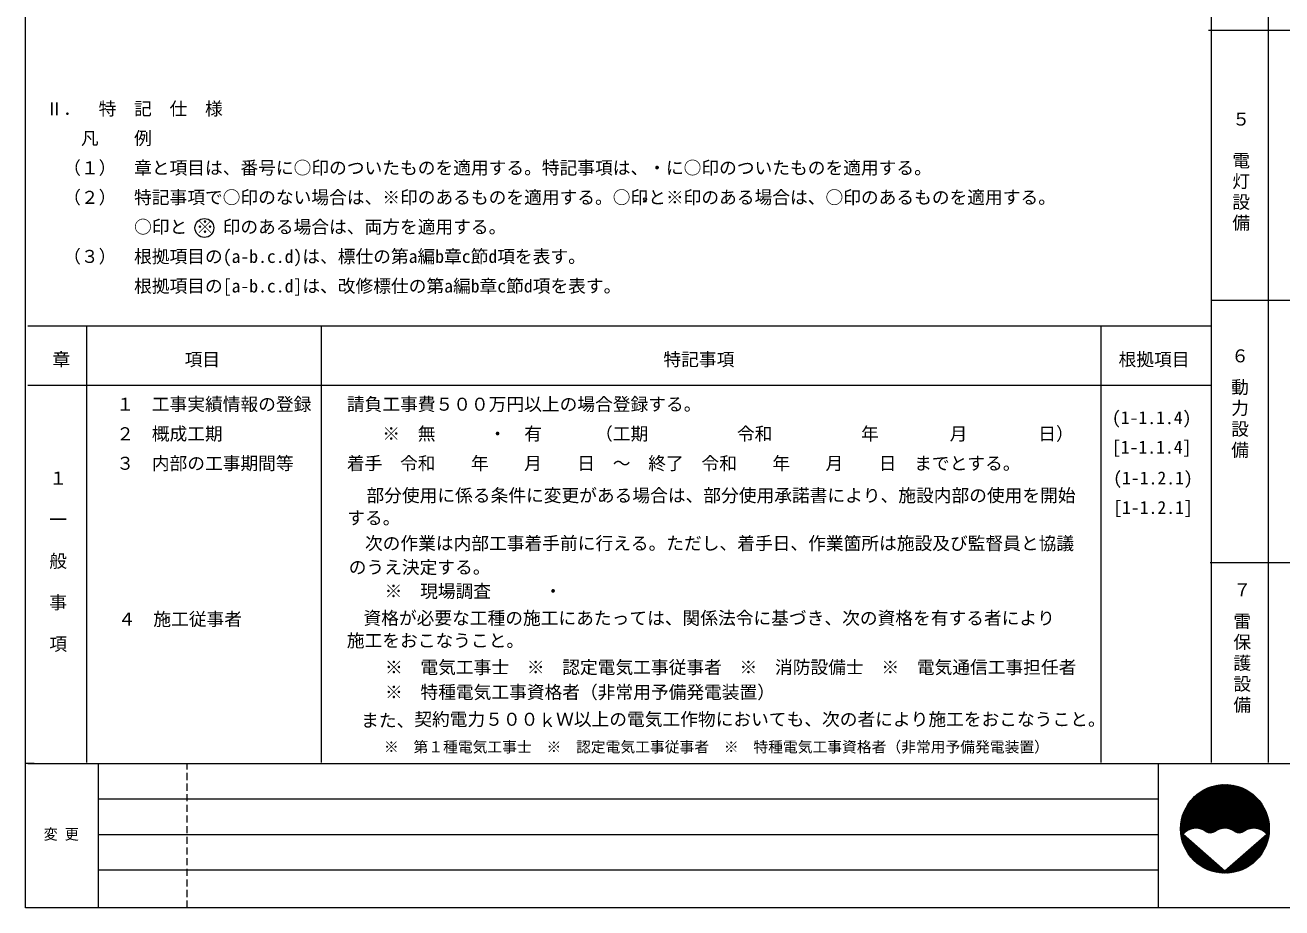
# Model space of a CAD drawing. Units: millimetres on the paper. Extents: x -504 to 402, y -275 to 390.
# Drawn here: x -399.4 to -186.8, y -275.1 to -125.7 of the extents above; entities that cross this region are included whole.
import ezdxf
from ezdxf.enums import TextEntityAlignment as Align

# ---------------------------------------------------------------- set-up
doc = ezdxf.new("R2010")
doc.units = ezdxf.units.MM
doc.linetypes.add('DASHED1', pattern=[1.8, 1.2, -0.6])
for name, color, linetype, lineweight in [('F-2_文字', 4, 'Continuous', 9), ('F-5_項目枠', 4, 'Continuous', 9), ('F-7', 4, 'Continuous', 9)]:
    doc.layers.add(name, color=color, linetype=linetype, lineweight=lineweight)
doc.styles.add('@ＭＳ ゴシック', font='')
doc.styles.add('ＭＳ ゴシック', font='')
doc.styles.get('@ＭＳ ゴシック').set_extended_font_data('@MS Gothic')
doc.styles.get('ＭＳ ゴシック').set_extended_font_data('MS Gothic')

msp = doc.modelspace()

# ---------------------------------------------------------------- linework, layer by layer
at = {"layer": 'F-2_文字'}
for p, q in [((-397.929, -250.653), (-399.429, -250.653)), ((-387.029, -275.053), (-387.029, -250.653)), ((-207.679, -275.053), (-207.679, -250.653)), ((-387.029, -256.653), (-207.679, -256.653)), ((-387.029, -262.653), (-207.679, -262.653)), ((-387.029, -268.653), (-207.679, -268.653))]:
    msp.add_line(p, q, dxfattribs=at)
at = {"layer": 'F-2_文字', "linetype": 'DASHED1'}
msp.add_line((-372.029, -275.053), (-372.029, -250.653), dxfattribs=at)
at = {"layer": 'F-2_文字'}
for centre, radius in [((-294.533, -155.185), 0.25), ((-369.101, -160.038), 1.6)]:
    msp.add_circle(centre, radius, dxfattribs=at)
at = {"layer": 'F-5_項目枠'}
for p, q in [((-198.743, 279.319), (-198.743, -245.949)), ((-189.104, 279.076), (-189.104, -250.481)), ((1.055, -126.603), (-199.195, -126.603)), ((-198.701, -172.256), (1.549, -172.256)), ((-398.993, -176.616), (-198.743, -176.616)), ((-388.979, -250.481), (-388.979, -176.616)), ((-349.341, -176.616), (-349.341, -250.481)), ((-217.452, -176.616), (-217.452, -250.481)), ((-398.993, -186.616), (-198.743, -186.616)), ((-198.944, -216.616), (1.306, -216.616)), ((-198.743, -245.949), (-198.743, -250.481))]:
    msp.add_line(p, q, dxfattribs=at)
msp.add_lwpolyline([(-349.341, -178.33), (-349.341, -181.616), (-349.341, -183.029)], dxfattribs=at)
at = {"layer": 'F-7'}
for p, q in [((-399.393, -275.081), (-399.393, 279.719)), ((-398.993, -250.681), (402.394, -250.681)), ((-203.927, -261.717), (-196.419, -254.208)), ((-203.926, -261.857), (-196.279, -254.209)), ((-203.926, -261.574), (-196.561, -254.209)), ((-203.922, -261.994), (-196.141, -254.213)), ((-203.922, -261.429), (-196.707, -254.213)), ((-203.916, -262.129), (-196.006, -254.22)), ((-203.915, -261.28), (-196.855, -254.22)), ((-203.907, -262.262), (-195.873, -254.228)), ((-203.905, -261.129), (-197.007, -254.23)), ((-203.896, -262.392), (-195.743, -254.239)), ((-203.891, -260.974), (-197.162, -254.244)), ((-203.883, -262.521), (-195.614, -254.252)), ((-203.874, -260.815), (-197.321, -254.261)), ((-203.868, -262.648), (-195.488, -254.267)), ((-203.853, -260.652), (-197.483, -254.283)), ((-203.852, -262.772), (-195.363, -254.284)), ((-203.833, -262.895), (-195.24, -254.302)), ((-203.827, -260.485), (-197.65, -254.308)), ((-203.797, -260.313), (-197.822, -254.339)), ((-203.761, -260.136), (-198, -254.375)), ((-203.719, -259.953), (-198.183, -254.416)), ((-203.671, -259.763), (-198.372, -254.465)), ((-203.615, -259.566), (-198.57, -254.52)), ((-203.55, -259.36), (-198.776, -254.585)), ((-203.475, -259.143), (-198.992, -254.66)), ((-203.388, -258.914), (-199.221, -254.748)), ((-203.284, -258.669), (-199.466, -254.851)), ((-203.161, -258.404), (-199.731, -254.975)), ((-203.008, -258.111), (-200.025, -255.127)), ((-202.826, -262.03), (-195.119, -254.323)), ((-202.528, -261.873), (-195, -254.345)), ((-202.291, -261.777), (-194.882, -254.369)), ((-202.085, -261.713), (-194.766, -254.394)), ((-201.9, -261.669), (-194.652, -254.421)), ((-201.729, -261.64), (-194.539, -254.45)), ((-201.569, -261.621), (-194.428, -254.479)), ((-201.419, -261.612), (-194.317, -254.511)), ((-201.276, -261.611), (-194.209, -254.544)), ((-201.14, -261.616), (-194.101, -254.578)), ((-201.009, -261.627), (-193.996, -254.613)), ((-200.884, -261.643), (-193.891, -254.65)), ((-200.763, -261.663), (-193.787, -254.688)), ((-200.646, -261.688), (-193.685, -254.727)), ((-200.534, -261.717), (-193.584, -254.768)), ((-200.425, -261.75), (-193.485, -254.809)), ((-200.32, -261.786), (-193.386, -254.852)), ((-200.218, -261.825), (-193.289, -254.896)), ((-200.118, -261.867), (-193.192, -254.941)), ((-200.022, -261.913), (-193.097, -254.988)), ((-199.929, -261.961), (-193.003, -255.035)), ((-199.839, -262.012), (-192.91, -255.084)), ((-199.751, -262.065), (-192.819, -255.133)), ((-202.812, -257.773), (-200.362, -255.323)), ((-202.533, -257.353), (-200.783, -255.602)), ((-201.876, -256.554), (-201.582, -256.26)), ((-199.665, -262.122), (-192.728, -255.184)), ((-199.579, -262.177), (-192.638, -255.236)), ((-199.487, -262.226), (-192.549, -255.288)), ((-199.389, -262.269), (-192.462, -255.342)), ((-199.284, -262.306), (-192.375, -255.397)), ((-199.172, -262.336), (-192.289, -255.453)), ((-199.052, -262.356), (-192.205, -255.51)), ((-198.921, -262.367), (-192.121, -255.567)), ((-198.777, -262.365), (-192.039, -255.626)), ((-198.615, -262.344), (-191.957, -255.686)), ((-198.424, -262.294), (-191.876, -255.747)), ((-198.164, -262.176), (-191.797, -255.808)), ((-197.798, -261.952), (-191.718, -255.871)), ((-197.533, -261.827), (-191.64, -255.935)), ((-197.311, -261.747), (-191.563, -255.999)), ((-197.115, -261.692), (-191.487, -256.065)), ((-196.936, -261.655), (-191.412, -256.131)), ((-196.77, -261.631), (-191.338, -256.199)), ((-196.615, -261.616), (-191.265, -256.267)), ((-196.468, -261.611), (-191.193, -256.336)), ((-196.328, -261.612), (-191.122, -256.407)), ((-196.194, -261.62), (-191.052, -256.478)), ((-196.065, -261.633), (-190.983, -256.55)), ((-195.942, -261.651), (-190.914, -256.623)), ((-195.823, -261.674), (-190.847, -256.697)), ((-195.708, -261.7), (-190.78, -256.772)), ((-195.598, -261.731), (-190.715, -256.848)), ((-195.49, -261.765), (-190.65, -256.925)), ((-195.386, -261.802), (-190.587, -257.003)), ((-195.285, -261.843), (-190.524, -257.082)), ((-195.187, -261.886), (-190.463, -257.161)), ((-195.093, -261.933), (-190.402, -257.242)), ((-195, -261.982), (-190.342, -257.324)), ((-194.911, -262.034), (-190.283, -257.407)), ((-194.824, -262.089), (-190.226, -257.49)), ((-194.74, -262.146), (-190.169, -257.575)), ((-194.651, -262.198), (-190.113, -257.661)), ((-194.556, -262.245), (-190.059, -257.747)), ((-194.456, -262.286), (-190.005, -257.835)), ((-194.348, -262.319), (-189.952, -257.924)), ((-194.232, -262.345), (-189.9, -258.013)), ((-194.108, -262.362), (-189.85, -258.104)), ((-193.972, -262.368), (-189.8, -258.196)), ((-193.821, -262.359), (-189.752, -258.289)), ((-193.649, -262.328), (-189.705, -258.383)), ((-193.438, -262.258), (-189.658, -258.478)), ((-193.103, -262.065), (-189.613, -258.575)), ((-192.789, -261.892), (-189.569, -258.672)), ((-192.545, -261.79), (-189.526, -258.771)), ((-192.336, -261.721), (-189.485, -258.871)), ((-192.148, -261.675), (-189.444, -258.972)), ((-191.975, -261.643), (-189.405, -259.074)), ((-191.813, -261.624), (-189.367, -259.177)), ((-191.662, -261.613), (-189.331, -259.282)), ((-191.518, -261.611), (-189.295, -259.388)), ((-191.38, -261.615), (-189.261, -259.496)), ((-191.249, -261.625), (-189.228, -259.604)), ((-191.123, -261.64), (-189.197, -259.714)), ((-191.001, -261.66), (-189.167, -259.826)), ((-190.884, -261.684), (-189.139, -259.939)), ((-190.771, -261.713), (-189.112, -260.054)), ((-190.662, -261.745), (-189.087, -260.17)), ((-190.556, -261.78), (-189.063, -260.287)), ((-190.453, -261.819), (-189.041, -260.407)), ((-190.354, -261.861), (-189.021, -260.528)), ((-190.257, -261.906), (-189.002, -260.651)), ((-190.163, -261.953), (-188.986, -260.776)), ((-190.072, -262.004), (-188.971, -260.902)), ((-189.984, -262.057), (-188.958, -261.031)), ((-189.898, -262.113), (-188.947, -261.162)), ((-189.815, -262.171), (-188.939, -261.294)), ((-189.735, -262.232), (-188.933, -261.43)), ((-203.812, -263.016), (-203.465, -262.668)), ((-203.79, -263.135), (-203.389, -262.734)), ((-203.767, -263.253), (-203.313, -262.8)), ((-203.741, -263.369), (-203.238, -262.865)), ((-203.714, -263.483), (-203.162, -262.931)), ((-203.686, -263.596), (-203.086, -262.997)), ((-203.656, -263.708), (-203.011, -263.063)), ((-203.625, -263.818), (-202.935, -263.129)), ((-203.592, -263.927), (-202.86, -263.194)), ((-203.558, -264.034), (-202.784, -263.26)), ((-203.522, -264.14), (-202.708, -263.326)), ((-203.485, -264.245), (-202.633, -263.392)), ((-203.447, -264.348), (-202.557, -263.457)), ((-203.408, -264.45), (-202.481, -263.523)), ((-203.368, -264.551), (-202.406, -263.589)), ((-203.326, -264.651), (-202.33, -263.655)), ((-195.991, -269.195), (-189.956, -263.16)), ((-195.839, -269.185), (-188.951, -262.296)), ((-195.684, -269.171), (-188.964, -262.451)), ((-195.525, -269.153), (-188.982, -262.61)), ((-195.362, -269.132), (-189.003, -262.773)), ((-195.195, -269.106), (-189.029, -262.941)), ((-195.022, -269.075), (-189.06, -263.113)), ((-194.845, -269.039), (-189.096, -263.29)), ((-194.662, -268.997), (-189.138, -263.474)), ((-189.657, -262.295), (-188.929, -261.567)), ((-189.581, -262.361), (-188.927, -261.707)), ((-189.508, -262.429), (-188.929, -261.85)), ((-189.437, -262.5), (-188.933, -261.996)), ((-189.369, -262.573), (-188.94, -262.144)), ((-203.283, -264.749), (-202.254, -263.721)), ((-203.239, -264.847), (-202.179, -263.786)), ((-203.194, -264.943), (-202.103, -263.852)), ((-203.148, -265.038), (-202.027, -263.918)), ((-203.1, -265.132), (-201.952, -263.984)), ((-203.052, -265.225), (-201.876, -264.05)), ((-203.002, -265.317), (-201.801, -264.115)), ((-202.951, -265.408), (-201.725, -264.181)), ((-202.9, -265.497), (-201.649, -264.247)), ((-202.847, -265.586), (-201.574, -264.313)), ((-202.793, -265.674), (-201.498, -264.378)), ((-202.738, -265.76), (-201.422, -264.444)), ((-202.683, -265.846), (-201.347, -264.51)), ((-202.626, -265.931), (-201.271, -264.576)), ((-202.568, -266.014), (-201.195, -264.642)), ((-202.509, -266.097), (-201.12, -264.707)), ((-202.449, -266.178), (-201.044, -264.773)), ((-202.389, -266.259), (-200.969, -264.839)), ((-202.327, -266.339), (-200.893, -264.905)), ((-202.264, -266.418), (-200.817, -264.97)), ((-202.201, -266.495), (-200.742, -265.036)), ((-202.136, -266.572), (-200.666, -265.102)), ((-202.071, -266.648), (-200.59, -265.168)), ((-202.004, -266.723), (-200.515, -265.234)), ((-201.937, -266.797), (-200.439, -265.299)), ((-201.868, -266.87), (-200.363, -265.365)), ((-201.799, -266.942), (-200.288, -265.431)), ((-201.729, -267.013), (-200.212, -265.497)), ((-201.657, -267.083), (-200.136, -265.562)), ((-201.585, -267.153), (-200.061, -265.628)), ((-201.512, -267.221), (-199.985, -265.694)), ((-201.438, -267.288), (-199.91, -265.76)), ((-196.285, -269.207), (-192.126, -265.047)), ((-196.14, -269.202), (-191.041, -264.104)), ((-194.471, -268.948), (-189.187, -263.664)), ((-194.274, -268.892), (-189.243, -263.862)), ((-194.067, -268.827), (-189.309, -264.068)), ((-193.85, -268.751), (-189.384, -264.285)), ((-193.62, -268.663), (-189.473, -264.515)), ((-193.374, -268.558), (-189.577, -264.761)), ((-193.108, -268.433), (-189.702, -265.028)), ((-192.812, -268.279), (-189.856, -265.323)), ((-192.471, -268.08), (-190.056, -265.664)), ((-201.363, -267.355), (-199.834, -265.826)), ((-201.287, -267.42), (-199.758, -265.891)), ((-201.21, -267.485), (-199.683, -265.957)), ((-201.133, -267.548), (-199.607, -266.023)), ((-201.054, -267.611), (-199.531, -266.089)), ((-200.974, -267.673), (-199.456, -266.154)), ((-200.893, -267.733), (-199.38, -266.22)), ((-200.812, -267.793), (-199.304, -266.286)), ((-200.729, -267.852), (-199.229, -266.352)), ((-200.645, -267.91), (-199.153, -266.418)), ((-200.56, -267.966), (-199.077, -266.483)), ((-200.475, -268.022), (-199.002, -266.549)), ((-200.388, -268.077), (-198.926, -266.615)), ((-200.3, -268.131), (-198.851, -266.681)), ((-200.212, -268.183), (-198.775, -266.747)), ((-200.122, -268.235), (-198.699, -266.812)), ((-200.031, -268.285), (-198.624, -266.878)), ((-199.939, -268.335), (-198.548, -266.944)), ((-199.846, -268.383), (-198.472, -267.01)), ((-199.752, -268.431), (-198.397, -267.075)), ((-199.657, -268.477), (-198.321, -267.141)), ((-199.561, -268.522), (-198.245, -267.207)), ((-199.463, -268.566), (-198.17, -267.273)), ((-199.365, -268.609), (-198.094, -267.339)), ((-199.265, -268.651), (-198.018, -267.404)), ((-199.164, -268.691), (-197.943, -267.47)), ((-199.062, -268.73), (-197.867, -267.536)), ((-198.958, -268.768), (-197.792, -267.602)), ((-198.853, -268.805), (-197.716, -267.667)), ((-198.747, -268.84), (-197.64, -267.733)), ((-198.64, -268.874), (-197.565, -267.799)), ((-198.531, -268.907), (-197.489, -267.865)), ((-196.706, -269.203), (-195.38, -267.877)), ((-196.568, -269.207), (-194.295, -266.934)), ((-196.428, -269.208), (-193.21, -265.99)), ((-192.044, -267.793), (-190.342, -266.092)), ((-198.421, -268.938), (-197.413, -267.931)), ((-198.309, -268.968), (-197.338, -267.996)), ((-198.196, -268.996), (-197.262, -268.062)), ((-198.082, -269.023), (-197.186, -268.128)), ((-197.966, -269.049), (-197.111, -268.194)), ((-197.848, -269.072), (-197.035, -268.259)), ((-197.729, -269.094), (-196.96, -268.325)), ((-197.607, -269.115), (-196.884, -268.391)), ((-197.485, -269.133), (-196.808, -268.457)), ((-197.36, -269.15), (-196.733, -268.523)), ((-197.233, -269.165), (-196.657, -268.588)), ((-197.104, -269.177), (-196.581, -268.654)), ((-196.974, -269.188), (-196.506, -268.72)), ((-196.841, -269.197), (-196.43, -268.786)), ((402.407, -275.081), (-399.393, -275.081))]:
    msp.add_line(p, q, dxfattribs=at)
msp.add_lwpolyline([(-203.525, -262.616), (-196.427, -268.788), (-189.33, -262.616)], dxfattribs=at)
msp.add_circle((-196.427, -261.708), 7.5, dxfattribs=at)
for centre, radius, start, end in [((-201.317, -264.535), 2.925, 54.9904, 138.98872), ((-198.872, -260.965), 1.403, 236.8522, 305.66466), ((-196.427, -264.535), 2.925, 54.9904, 123.80286), ((-193.982, -260.965), 1.403, 236.8522, 305.66466), ((-191.537, -264.535), 2.925, 41.01126, 123.80286)]:
    msp.add_arc(centre, radius, start, end, dxfattribs=at)

# ---------------------------------------------------------------- texts
at = {"layer": 'F-2_文字', "style": 'ＭＳ ゴシック'}
for s, height, p in [('\u3000Ⅱ．\u3000特\u3000記\u3000仕\u3000様', 2.199, (-398.993, -141.616)), ('\u3000\u3000\u3000凡\u3000\u3000例', 2.199, (-398.993, -146.616)), ('（１）\u3000章と項目は、番号に○印のついたものを適用する。特記事項は、・に○印のついたものを適用する。', 2.199, (-392.993, -151.616)), ('（２）\u3000特記事項で○印のない場合は、※印のあるものを適用する。○印と※印のある場合は、○印のあるものを適用する。', 2.199, (-392.993, -156.616)), ('○印と ※ 印のある場合は、両方を適用する。', 2.199, (-380.993, -161.616)), ('（３）\u3000根拠項目の(a-b.c.d)は、標仕の第a編b章c節d項を表す。', 2.199, (-392.993, -166.616)), ('根拠項目の[a-b.c.d]は、改修標仕の第a編b章c節d項を表す。', 2.199, (-380.993, -171.616)), ('章', 2.199, (-394.821, -184.039)), ('項目', 2.199, (-372.444, -184.039)), ('特記事項', 2.199, (-291.436, -184.039)), ('根拠項目', 2.199, (-214.428, -184.039)), ('\u3000１\u3000工事実績情報の登録', 2.199, (-386.993, -191.616)), ('請負工事費５００万円以上の場合登録する。', 2.199, (-344.993, -191.616)), ('(1-1.1.4)', 2.199, (-215.562, -193.892)), ('\u3000２\u3000概成工期', 2.199, (-386.993, -196.616)), ('\u3000\u3000※\u3000無', 2.199, (-344.993, -196.616)), ('・\u3000有\u3000\u3000\u3000（工期\u3000\u3000\u3000\u3000\u3000令和\u3000\u3000\u3000\u3000\u3000年\u3000\u3000\u3000\u3000月\u3000\u3000\u3000\u3000日）', 2.199, (-320.993, -196.616)), ('[1-1.1.4]', 2.199, (-215.562, -198.887)), ('\u3000３\u3000内部の工事期間等', 2.199, (-386.993, -201.616)), ('着手\u3000令和\u3000\u3000年\u3000\u3000月\u3000\u3000日\u3000～\u3000終了\u3000令和\u3000\u3000年\u3000\u3000月\u3000\u3000日\u3000までとする。', 2.199, (-344.993, -201.616)), ('(1-1.2.1)', 2.199, (-215.345, -204.099)), ('\u3000部分使用に係る条件に変更がある場合は、部分使用承諾書により、施設内部の使用を開始', 2.199, (-344.681, -207.052)), ('[1-1.2.1]', 2.199, (-215.345, -209.093)), ('する。', 2.199, (-344.934, -210.849)), ('\u3000次の作業は内部工事着手前に行える。ただし、着手日、作業箇所は施設及び監督員と協議', 2.199, (-344.934, -215.152)), ('のうえ決定する。', 2.199, (-344.681, -219.202)), ('※\u3000現場調査\u3000\u3000\u3000・  ', 2.199, (-338.606, -223.252)), ('\u3000４\u3000施工従事者', 2.199, (-386.73, -227.989)), ('\u3000資格が必要な工種の施工にあたっては、関係法令に基づき、次の資格を有する者により', 2.199, (-345.187, -227.808)), ('施工をおこなうこと。', 2.199, (-344.997, -231.605)), ('\u3000\u3000※\u3000電気工事士\u3000※\u3000認定電気工事従事者\u3000※\u3000消防設備士\u3000※\u3000電気通信工事担任者', 2.199, (-344.545, -236.125)), ('\u3000\u3000※\u3000特種電気工事資格者（非常用予備発電装置）', 2.199, (-344.545, -240.343)), ('\u3000また、\u3000\u3000\u3000\u3000\u3000\u3000\u3000ｋ', 2.199, (-345.587, -245.118)), ('\u3000\u3000\u3000\u3000契約電力５００\u3000Ｗ以上の電気工作物においても、次の者により施工をおこなうこと。', 2.199, (-345.587, -244.927)), ('※\u3000第１種電気工事士\u3000※\u3000認定電気工事従事者\u3000※\u3000特種電気工事資格者（非常用予備発電装置）', 1.833, (-338.721, -249.314))]:
    msp.add_text(s, height=height, dxfattribs=at).set_placement(p, align=Align.BOTTOM_LEFT)
at = {"layer": 'F-2_文字', "style": 'ＭＳ ゴシック', "width": 0.95}
msp.add_text('変 更', height=1.833, dxfattribs=at).set_placement((-396.293, -264.078), align=Align.BOTTOM_LEFT)
at = {"layer": 'F-2_文字', "char_height": 2.199, "attachment_point": 7, "rotation": 270, "style": '@ＭＳ ゴシック'}
for s, insert in [('\\T1.17;５\u3000電灯設備', (-195.132, -140.08)), ('\\T1.18;６\\~動力設備', (-195.321, -180.137)), ('\\T1.17;１\u3000一\u3000般\u3000事\u3000項', (-395.243, -200.817)), ('\\T1.18;７\\~雷保護設備', (-194.951, -219.729))]:
    msp.add_mtext(s, dxfattribs=dict(at, insert=insert))

doc.saveas('drawing.dxf')
